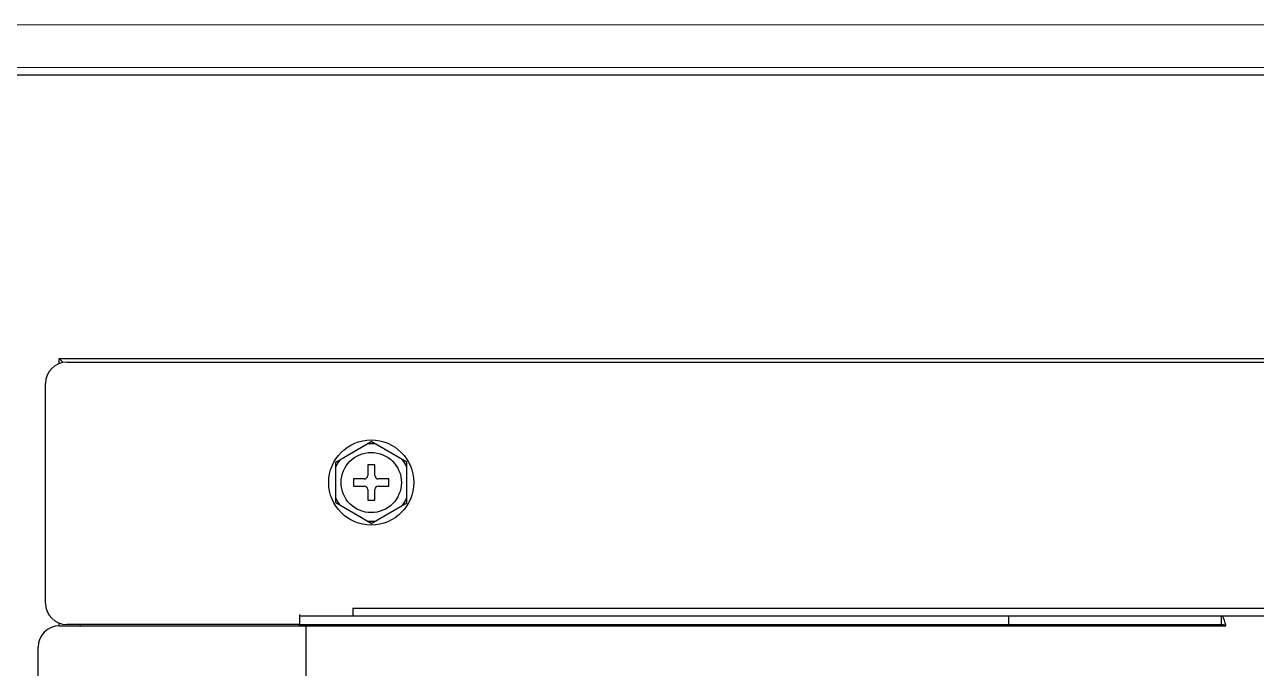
# Model space of a CAD drawing. Header units: millimetres. Extents: x 55614 to 110757, y -66981 to -47484.
# Drawn here: x 64005.7 to 64179.5, y -50208.6 to -50117.8 of the extents above; entities that cross this region are included whole.
import ezdxf

# ---------------------------------------------------------------- set-up
doc = ezdxf.new("R2010")
doc.units = ezdxf.units.MM
for name, color, linetype in [('2401-00336-S-M6-12HWM_0', 7, 'Continuous'), ('4209-0510_0', 7, 'Continuous'), ('4212-68099_1_0', 7, 'Continuous'), ('4212-98011_2_3_0', 7, 'Continuous'), ('4212-Y040801_1_1_0', 7, 'Continuous'), ('4215-0412-2_0', 7, 'Continuous'), ('YT-50-01_AF0_1_0', 7, 'Continuous'), ('YT-50-01_AF0_2_0', 7, 'Continuous')]:
    doc.layers.add(name, color=color, linetype=linetype)
doc.layers.add('THICK', color=7, linetype='Continuous', lineweight=0)

# ---------------------------------------------------------------- blocks, each defined once
blk = doc.blocks.new('2-1725')
at = {"layer": '2401-00336-S-M6-12HWM_0', "color": 7, "linetype": 'Continuous'}
for p, q in [((-17037.13, -71605.56), (-17032.13, -71602.67)), ((-17027.13, -71605.56), (-17032.13, -71602.67)), ((-17037.13, -71611.33), (-17037.13, -71605.56)), ((-17032.63, -71605.95), (-17032.63, -71607.45)), ((-17031.63, -71605.95), (-17032.63, -71605.95)), ((-17031.63, -71607.45), (-17031.63, -71605.95)), ((-17027.13, -71611.33), (-17027.13, -71605.56)), ((-17034.63, -71607.95), (-17034.63, -71608.95)), ((-17033.13, -71607.95), (-17034.63, -71607.95)), ((-17029.63, -71607.95), (-17031.13, -71607.95)), ((-17029.63, -71608.95), (-17029.63, -71607.95)), ((-17034.63, -71608.95), (-17033.13, -71608.95)), ((-17032.63, -71609.45), (-17032.63, -71610.95)), ((-17031.63, -71610.95), (-17031.63, -71609.45)), ((-17031.13, -71608.95), (-17029.63, -71608.95)), ((-17032.13, -71614.22), (-17037.13, -71611.33)), ((-17032.63, -71610.95), (-17031.63, -71610.95)), ((-17032.13, -71614.22), (-17027.13, -71611.33))]:
    blk.add_line(p, q, dxfattribs=at)
for radius in [6, 4.25]:
    blk.add_circle((-17032.13, -71608.45), radius, dxfattribs=at)
for centre, radius, start, end in [((-17032.13, -71608.45), 5.47, 84.0076, 95.9924), ((-17032.13, -71608.45), 5.47, 144.0076, 155.9924), ((-17032.13, -71608.45), 5.47, 24.0076, 35.9924), ((-17033.13, -71607.45), 0.5, 270, 0), ((-17031.13, -71607.45), 0.5, 180, 270), ((-17033.13, -71609.45), 0.5, 0, 90), ((-17031.13, -71609.45), 0.5, 90, 180), ((-17032.13, -71608.45), 5.47, 204.0076, 215.9924), ((-17032.13, -71608.45), 5.47, 324.0076, 335.9924), ((-17032.13, -71608.45), 5.47, 264.0076, 275.9924)]:
    blk.add_arc(centre, radius, start, end, dxfattribs=at)
at = {"layer": '4209-0510_0', "color": 7, "linetype": 'Continuous'}
for p, q in [((-17034.73, -71626.23), (-17034.73, -71627.27)), ((-16428.73, -71626.23), (-17034.73, -71626.23)), ((-17034.73, -71628.47), (-17034.73, -71628.67))]:
    blk.add_line(p, q, dxfattribs=at)
at = {"layer": '4212-68099_1_0', "color": 7, "linetype": 'Continuous'}
blk.add_line((-17149.43, -71550.95), (-16314.83, -71550.95), dxfattribs=at)
at = {"layer": '4212-98011_2_3_0', "color": 7, "linetype": 'Continuous'}
blk.add_line((-17137.63, -71549.87), (-16326.63, -71549.96), dxfattribs=at)
at = {"layer": '4212-Y040801_1_1_0', "color": 7, "linetype": 'Continuous'}
blk.add_line((-17159.63, -71543.86), (-16304.63, -71543.96), dxfattribs=at)
at = {"layer": '4215-0412-2_0', "color": 7, "linetype": 'Continuous'}
for p, q in [((-17075.08, -71591.47), (-16387.28, -71591.47)), ((-17078.08, -71625.47), (-17078.08, -71594.47)), ((-17042.18, -71628.47), (-17042.18, -71627.07)), ((-17042.18, -71627.27), (-16420.18, -71627.27)), ((-16942.18, -71628.47), (-16942.18, -71627.27)), ((-16912.18, -71628.47), (-16912.18, -71627.27)), ((-17076.12, -71628.67), (-16911.6, -71628.67)), ((-17042.18, -71628.47), (-17075.08, -71628.47)), ((-17042.18, -71628.47), (-16912.18, -71628.47)), ((-17041.32, -72057.27), (-17041.32, -71628.67)), ((-17079.12, -72054.27), (-17079.12, -71631.67))]:
    blk.add_line(p, q, dxfattribs=at)
for centre, radius, start, end in [((-17075.08, -71594.47), 3, 90, 180), ((-17075.08, -71625.47), 3, 180, 270), ((-17076.12, -71631.67), 3, 90, 180), ((-16986.02, -71648.23), 76.95, 14.7276, 14.8829)]:
    blk.add_arc(centre, radius, start, end, dxfattribs=at)
blk.add_open_spline([(-16912.18, -71627.27), (-16912.03, -71627.27), (-16911.83, -71627.83), (-16911.73, -71628.18), (-16911.65, -71628.46)], degree=3, knots=[0, 0, 0, 0, 0.324698, 1, 1, 1, 1], dxfattribs=at)
blk.add_open_spline([(-16912.18, -71628.47), (-16911.97, -71628.47), (-16911.78, -71628.57), (-16911.6, -71628.67)], degree=3, dxfattribs=at)
at = {"layer": 'YT-50-01_AF0_1_0', "color": 7, "linetype": 'Continuous'}
for p, q in [((-17075.57, -71591.51), (-17076.13, -71590.95)), ((-17076.13, -71590.95), (-16388.13, -71590.95)), ((-17038.61, -71628.47), (-17038.41, -71628.67))]:
    blk.add_line(p, q, dxfattribs=at)
at = {"layer": 'YT-50-01_AF0_2_0', "color": 7, "linetype": 'Continuous'}
for p, q in [((-17076.13, -71591.67), (-17076.13, -71590.95)), ((-17075.57, -71591.51), (-17076.13, -71590.95)), ((-17076.13, -71628.67), (-17076.13, -71628.27)), ((-17073.13, -71628.67), (-17073.13, -71628.47)), ((-17042.33, -71628.67), (-17042.33, -71628.47)), ((-17038.61, -71628.47), (-17038.41, -71628.67))]:
    blk.add_line(p, q, dxfattribs=at)

msp = doc.modelspace()

# ---------------------------------------------------------------- block references
at = {"layer": 'THICK', "lineweight": -3}
msp.add_blockref('2-1725', (81086.76, 21426.09), dxfattribs=at)

doc.saveas('drawing.dxf')
